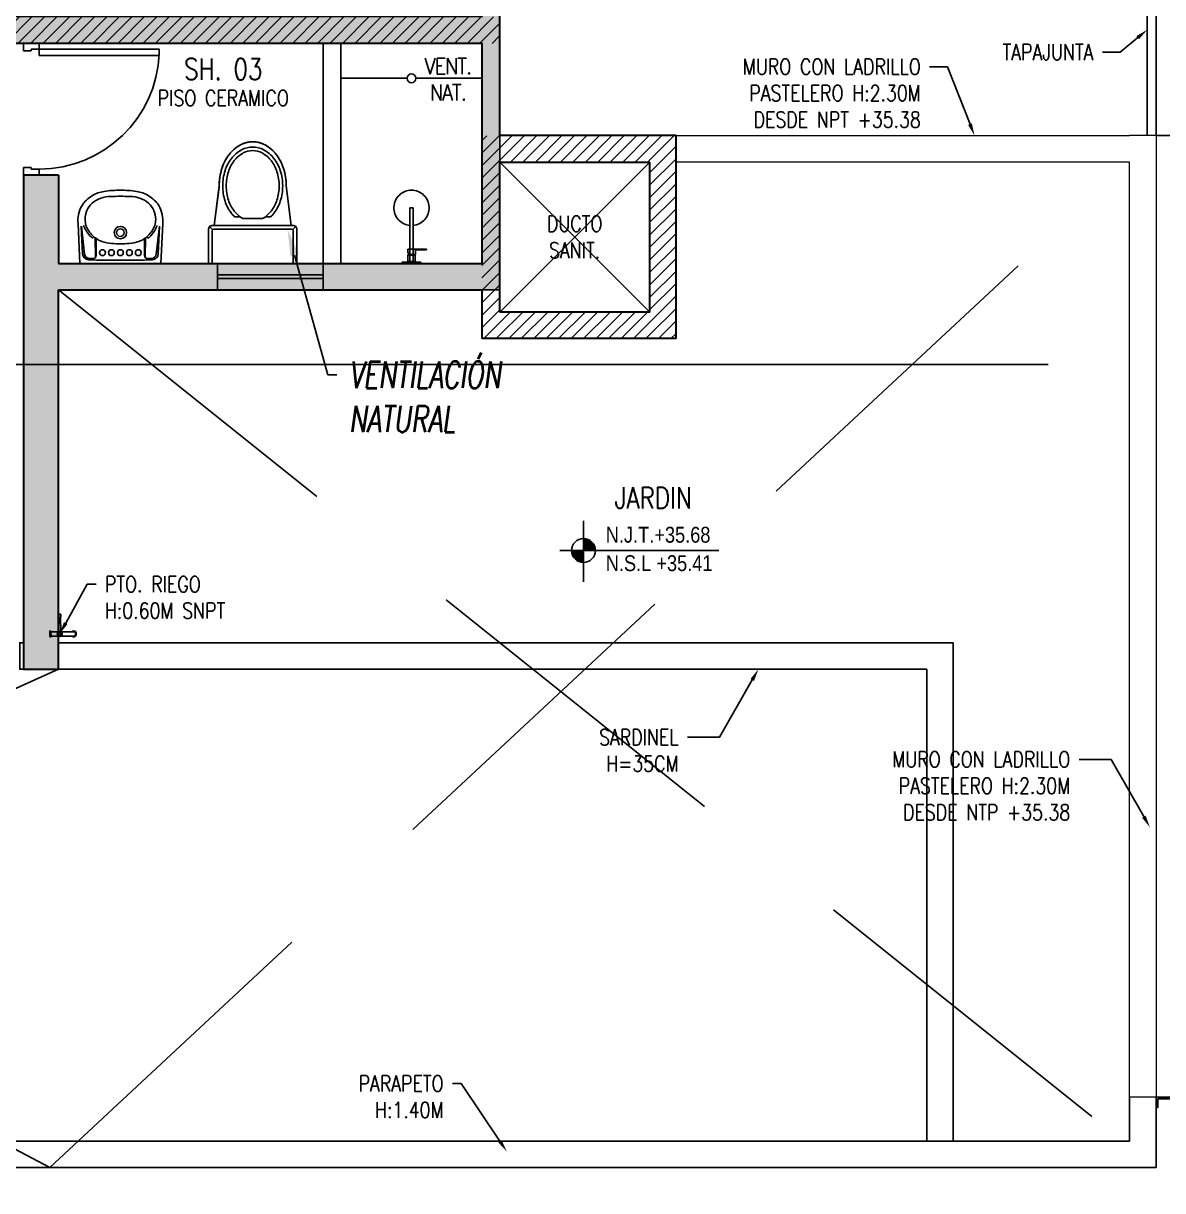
# Model space of a CAD drawing. Header units: millimetres. Extents: x -3 to 53, y -269 to 39.
# Drawn here: x 16.6 to 23.06, y -163.67 to -157.05 of the extents above; entities that cross this region are included whole.
import ezdxf
from ezdxf import colors
from ezdxf.entities.mleader import LeaderData, LeaderLine
from ezdxf.enums import TextEntityAlignment as Align
from ezdxf.math import Vec2, Vec3

# ---------------------------------------------------------------- set-up
doc = ezdxf.new("R2010")
doc.units = ezdxf.units.MM
doc.header["$LTSCALE"] = 15
doc.linetypes.add('CENTER', pattern=[2, 1.25, -0.25, 0.25, -0.25])
doc.linetypes.add('HIDDEN2', pattern=[0.1875, 0.125, -0.0625])
doc.layers.get('0').update_dxf_attribs({"color": 250})
for name, color, linetype in [('A-CORTE', 250, 'CENTER'), ('A-EST HATCH', 250, 'Continuous'), ('A-EST PLACAS', 250, 'Continuous'), ('A-EST VIGAS', 250, 'HIDDEN2'), ('A-LINEAS', 250, 'Continuous'), ('A-MOBILIARIO', 250, 'Continuous'), ('A-MURO BAJO', 251, 'Continuous'), ('A-NIVELES-NPT', 252, 'Continuous'), ('A-PROYECCIONES', 250, 'HIDDEN2'), ('A-SANITARIOS', 250, 'Continuous'), ('A-TEXTO-ACABADO PISO', 250, 'Continuous'), ('A-TEXTO-AMBIENTE', 252, 'Continuous'), ('A-TEXTO-INDICACIONES', 250, 'Continuous'), ('A_30_Sanitarios', 250, 'Continuous'), ('DLP_MOBILIARIO FIJO', 250, 'Continuous'), ('L3 Equipos y Ductos', 160, 'Continuous'), ('L6 Linea fina', 141, 'Continuous'), ('MURO CF 60', 250, 'Continuous')]:
    doc.layers.add(name, color=color, linetype=linetype)
doc.layers.add('A-MUROS', color=252, linetype='Continuous', lineweight=30)
doc.layers.add('DLP_MURO ALTO', color=250, linetype='Continuous', lineweight=20)
doc.styles.add('JNV ING', font='romans.shx', dxfattribs={"width": 0.7, "oblique": 8, "height": 0.15})
doc.styles.add('R80', font='ARIALN.TTF', dxfattribs={"height": 2.03})
doc.styles.add('ROMANS', font='romans.shx', dxfattribs={"width": 0.8})
doc.styles.add('TXT_COTAS', font='romans.shx', dxfattribs={"width": 0.8})
pattern_1 = [(45, (359.999406, -111.216353), (-0.035355339, 0.035355339), [])]

# ---------------------------------------------------------------- blocks, each defined once
blk = doc.blocks.new('TEXTO DUCTOS PT')
at = {"layer": 'A-TEXTO-INDICACIONES', "insert": (18.375, -8.1, 0), "char_height": 0.09, "width": 0.4157, "attachment_point": 5, "style": 'ROMANS'}
blk.add_mtext('\\pxsm1,t16;DUCTO SANIT.', dxfattribs=at)
blk = doc.blocks.new('EST.P11')
at = {"layer": 'A-EST HATCH'}
h = blk.add_hatch(color=256, dxfattribs=at)
h.dxf.hatch_style = 1
h.paths.add_polyline_path([(6.3, 0.65), (4.7, 0.65), (4.7, 0.45), (6.3, 0.45)])
h.paths.add_polyline_path([(6.3, 7.8), (4.7, 7.8), (4.7, 7.6), (6.3, 7.6)])
h.paths.add_polyline_path([(16.8, 4.95), (16.8, 5.45), (19.2, 5.45), (19.2, 4.2), (10.55, 4.2), (10.55, 4.05), (19.2, 4.05), (19.2, 2.8), (16.8, 2.8), (16.8, 3.3), (16.6, 3.3), (16.6, 0.4999), (16.8, 0.4999), (16.8, 2.65), (19.3, 2.65), (19.3, 5.6), (16.8, 5.6), (16.8, 7.75), (16.6, 7.75), (16.6, 4.95)])
h.paths.add_polyline_path([(10.5003, 0.4999), (10.5, 7.75), (10.35, 7.75), (10.35, 5.75), (8.7, 5.75), (8.7, 5.1009), (8.85, 5.1008), (8.8501, 5.6), (10.35, 5.6), (10.35, 2.65), (8.85, 2.65), (8.85, 3.15), (8.7, 3.1491), (8.7, 2.5), (10.35, 2.5), (10.35, 0.4999)])
h.paths.add_polyline_path([(2.95, 1.5), (4.85, 1.5), (4.85, 1.65), (3.1, 1.65), (3.1, 4.05), (10.2999, 4.05), (10.2999, 4.2), (3.1, 4.2), (3.1, 6.6), (4.85, 6.6), (4.85, 6.75), (2.95, 6.75)])
at = {"layer": 'A-EST PLACAS'}
blk.add_lwpolyline([(16.8, 4.95), (16.8, 5.45), (19.2, 5.45), (19.2, 4.2), (10.55, 4.2), (10.55, 4.05), (19.2, 4.05), (19.2, 2.8), (16.8, 2.8), (16.8, 3.3), (16.6, 3.3), (16.6, 0.4999), (16.8, 0.4999), (16.8, 2.65), (19.3, 2.65), (19.3, 5.6), (16.8, 5.6), (16.8, 7.75), (16.6, 7.75), (16.6, 4.95)], close=True, dxfattribs=at)
blk = doc.blocks.new('*U142')
for p, q in [((0.01, 0.705), (0.01, 0.75)), ((0.1, 0.715), (0.1, 0.75)), ((0.055, 0.705), (0.01, 0.705)), ((0.1, 0.715), (0.055, 0.715)), ((0.055, 0.705), (0.055, 0.715)), ((0.055, 0.045), (0.01, 0.045)), ((0.01, 0.045), (0.01, 0)), ((0.055, 0.045), (0.055, 0.035)), ((0.1, 0.035), (0.055, 0.035)), ((0.1, 0.035), (0.1, 0))]:
    blk.add_line(p, q)
blk.add_lwpolyline([(0.78, 0.07), (0.78, 0.035), (0.1, 0.035), (0.1, 0.07)], close=True)
at = {"linetype": 'HIDDEN2'}
blk.add_arc((0.0996, 0.0341), 0.6809, 2.23015, 89.96723, dxfattribs=at)
blk = doc.blocks.new('SIFON JET_PLANTA')
for p, q in [((-0.215, 0.2181, 0), (-0.44, 0.19, 0)), ((-0.215, -0.23, 0), (-0.215, 0.23, 0)), ((-0.2091, 0.2441, 0), (-0.1921, 0.2271, 0)), ((-0.195, 0.25, 0), (0, 0.25, 0)), ((-0.195, -0.22, 0), (-0.195, 0.22, 0)), ((-0.185, 0.23, 0), (0, 0.23, 0)), ((0, 0.25, 0), (0, -0.25, 0)), ((-0.265, 0.0718, 0), (-0.265, 0.1028, 0)), ((-0.255, -0.0562, 0), (-0.255, 0.0562, 0)), ((-0.265, -0.1028, 0), (-0.265, -0.0718, 0)), ((-0.215, -0.2181, 0), (-0.44, -0.19, 0)), ((-0.2091, -0.2441, 0), (-0.1921, -0.2271, 0)), ((0, -0.25, 0), (-0.195, -0.25, 0)), ((0, -0.23, 0), (-0.185, -0.23, 0))]:
    blk.add_line(p, q)
at = {"extrusion": (-2.64698e-23, 6.61744e-24, -1)}
for p, q in [((-0.4322, 0.191, 0), (-0.215, 0.2181, 0)), ((-0.215, 0.2278, 0), (-0.2149, 0.2323, 0)), ((-0.215, 0.2234, 0), (-0.215, 0.2278, 0)), ((-0.215, 0.2181, 0), (-0.215, 0.2234, 0)), ((-0.2149, 0.2323, 0), (-0.2142, 0.2356, 0)), ((-0.2142, 0.2356, 0), (-0.2129, 0.239, 0)), ((-0.2129, 0.239, 0), (-0.211, 0.2419, 0)), ((-0.211, 0.2419, 0), (-0.2091, 0.2441, 0)), ((-0.2091, 0.2441, 0), (-0.2077, 0.2455, 0)), ((-0.2077, 0.2455, 0), (-0.2055, 0.247, 0)), ((-0.2055, 0.247, 0), (-0.2007, 0.2492, 0)), ((-0.2007, 0.2492, 0), (-0.195, 0.25, 0)), ((-0.195, 0.25, 0), (-0.195, 0.25, 0)), ((-0.195, 0.25, 0), (-0.1605, 0.25, 0)), ((-0.1605, 0.25, 0), (-0.0975, 0.25, 0)), ((-0.0975, 0.25, 0), (-0.0323, 0.25, 0)), ((-0.0323, 0.25, 0), (0, 0.25, 0)), ((0, 0.25, 0), (0, -0.25, 0)), ((-0.6206, 0.1314, 0), (-0.6168, 0.1344, 0)), ((-0.6168, 0.1344, 0), (-0.6106, 0.1389, 0)), ((-0.6106, 0.1389, 0), (-0.6061, 0.142, 0)), ((-0.6061, 0.142, 0), (-0.6, 0.1461, 0)), ((-0.6, 0.1461, 0), (-0.5963, 0.1484, 0)), ((-0.5963, 0.1484, 0), (-0.5908, 0.1517, 0)), ((-0.5908, 0.1517, 0), (-0.5862, 0.1543, 0)), ((-0.5862, 0.1543, 0), (-0.5794, 0.158, 0)), ((-0.5794, 0.158, 0), (-0.5693, 0.1629, 0)), ((-0.5693, 0.1629, 0), (-0.5517, 0.1703, 0)), ((-0.5517, 0.1703, 0), (-0.5465, 0.1722, 0)), ((-0.5465, 0.1722, 0), (-0.5385, 0.1749, 0)), ((-0.5385, 0.1749, 0), (-0.5346, 0.176, 0)), ((-0.5346, 0.176, 0), (-0.5265, 0.1784, 0)), ((-0.5265, 0.1784, 0), (-0.5216, 0.1797, 0)), ((-0.5216, 0.1797, 0), (-0.5148, 0.1813, 0)), ((-0.5148, 0.1813, 0), (-0.5079, 0.1829, 0)), ((-0.5079, 0.1829, 0), (-0.5016, 0.1842, 0)), ((-0.5016, 0.1842, 0), (-0.4865, 0.1867, 0)), ((-0.4865, 0.1867, 0), (-0.4763, 0.188, 0)), ((-0.4763, 0.188, 0), (-0.4726, 0.1884, 0)), ((-0.4726, 0.1884, 0), (-0.4636, 0.1892, 0)), ((-0.4636, 0.1892, 0), (-0.4549, 0.1897, 0)), ((-0.4549, 0.1897, 0), (-0.449, 0.1899, 0)), ((-0.449, 0.1899, 0), (-0.44, 0.19, 0)), ((-0.44, 0.19, 0), (-0.4322, 0.191, 0)), ((-0.6745, 0.0655, 0), (-0.6722, 0.0699, 0)), ((-0.6722, 0.0699, 0), (-0.6705, 0.0728, 0)), ((-0.6705, 0.0728, 0), (-0.669, 0.0755, 0)), ((-0.669, 0.0755, 0), (-0.6672, 0.0785, 0)), ((-0.6672, 0.0785, 0), (-0.665, 0.082, 0)), ((-0.665, 0.082, 0), (-0.6634, 0.0845, 0)), ((-0.6634, 0.0845, 0), (-0.6611, 0.088, 0)), ((-0.6611, 0.088, 0), (-0.657, 0.0936, 0)), ((-0.657, 0.0936, 0), (-0.6534, 0.0984, 0)), ((-0.657, 0.0936, 0), (-0.657, 0.0936, 0)), ((-0.6534, 0.0984, 0), (-0.6503, 0.1023, 0)), ((-0.6534, 0.0984, 0), (-0.6534, 0.0984, 0)), ((-0.6503, 0.1023, 0), (-0.6453, 0.108, 0)), ((-0.6453, 0.108, 0), (-0.6386, 0.1152, 0)), ((-0.6386, 0.1152, 0), (-0.6326, 0.121, 0)), ((-0.6326, 0.121, 0), (-0.6299, 0.1235, 0)), ((-0.6299, 0.1235, 0), (-0.6251, 0.1276, 0)), ((-0.6251, 0.1276, 0), (-0.6206, 0.1314, 0)), ((-0.69, 0, 0), (-0.6899, 0.0044, 0)), ((-0.6899, 0.0044, 0), (-0.6897, 0.0096, 0)), ((-0.6897, 0.0096, 0), (-0.6893, 0.014, 0)), ((-0.6893, 0.014, 0), (-0.6887, 0.0194, 0)), ((-0.6887, 0.0194, 0), (-0.6881, 0.0236, 0)), ((-0.6881, 0.0236, 0), (-0.6872, 0.0284, 0)), ((-0.6881, 0.0236, 0), (-0.6881, 0.0236, 0)), ((-0.6872, 0.0284, 0), (-0.6867, 0.031, 0)), ((-0.6867, 0.031, 0), (-0.6855, 0.0361, 0)), ((-0.6855, 0.0361, 0), (-0.6838, 0.0421, 0)), ((-0.6855, 0.0361, 0), (-0.6855, 0.0361, 0)), ((-0.6838, 0.0421, 0), (-0.6819, 0.048, 0)), ((-0.6838, 0.0421, 0), (-0.6838, 0.0421, 0)), ((-0.6819, 0.048, 0), (-0.6804, 0.0521, 0)), ((-0.6804, 0.0521, 0), (-0.6793, 0.0547, 0)), ((-0.6793, 0.0547, 0), (-0.6779, 0.0582, 0)), ((-0.6779, 0.0582, 0), (-0.6745, 0.0655, 0)), ((-0.6745, 0.0655, 0), (-0.6745, 0.0655, 0)), ((-0.6899, -0.0065, 0), (-0.69, 0, 0)), ((-0.6896, -0.0111, 0), (-0.6899, -0.0065, 0)), ((-0.6891, -0.0164, 0), (-0.6896, -0.0111, 0)), ((-0.6881, -0.0232, 0), (-0.6891, -0.0164, 0)), ((-0.6876, -0.0264, 0), (-0.6881, -0.0232, 0)), ((-0.687, -0.0296, 0), (-0.6876, -0.0264, 0)), ((-0.6864, -0.0321, 0), (-0.687, -0.0296, 0)), ((-0.6855, -0.0361, 0), (-0.6864, -0.0321, 0)), ((-0.6838, -0.0419, 0), (-0.6855, -0.0361, 0)), ((-0.6827, -0.0457, 0), (-0.6838, -0.0419, 0)), ((-0.6814, -0.0492, 0), (-0.6827, -0.0457, 0)), ((-0.6803, -0.0522, 0), (-0.6814, -0.0492, 0)), ((-0.6792, -0.0551, 0), (-0.6803, -0.0522, 0)), ((-0.6779, -0.0581, 0), (-0.6792, -0.0551, 0)), ((-0.677, -0.0602, 0), (-0.6779, -0.0581, 0)), ((-0.6751, -0.0642, 0), (-0.677, -0.0602, 0)), ((-0.6722, -0.0699, 0), (-0.6751, -0.0642, 0)), ((-0.6706, -0.0727, 0), (-0.6722, -0.0699, 0)), ((-0.6679, -0.0774, 0), (-0.6706, -0.0727, 0)), ((-0.6646, -0.0826, 0), (-0.6679, -0.0774, 0)), ((-0.6623, -0.0862, 0), (-0.6646, -0.0826, 0)), ((-0.6599, -0.0897, 0), (-0.6623, -0.0862, 0)), ((-0.6554, -0.0958, 0), (-0.6599, -0.0897, 0)), ((-0.6494, -0.1032, 0), (-0.6554, -0.0958, 0)), ((-0.6458, -0.1074, 0), (-0.6494, -0.1032, 0)), ((-0.64, -0.1137, 0), (-0.6458, -0.1074, 0)), ((-0.6379, -0.1158, 0), (-0.64, -0.1137, 0)), ((-0.6347, -0.119, 0), (-0.6379, -0.1158, 0)), ((-0.6335, -0.1201, 0), (-0.6347, -0.119, 0)), ((-0.6347, -0.119, 0), (-0.6347, -0.119, 0)), ((-0.6318, -0.1217, 0), (-0.6335, -0.1201, 0)), ((-0.6305, -0.123, 0), (-0.6318, -0.1217, 0)), ((-0.6318, -0.1217, 0), (-0.6318, -0.1217, 0)), ((-0.6288, -0.1244, 0), (-0.6305, -0.123, 0)), ((-0.6276, -0.1255, 0), (-0.6288, -0.1244, 0)), ((-0.6262, -0.1268, 0), (-0.6276, -0.1255, 0)), ((-0.6245, -0.1281, 0), (-0.6262, -0.1268, 0)), ((-0.6235, -0.1291, 0), (-0.6245, -0.1281, 0)), ((-0.6245, -0.1281, 0), (-0.6245, -0.1281, 0)), ((-0.6223, -0.13, 0), (-0.6235, -0.1291, 0)), ((-0.6215, -0.1307, 0), (-0.6223, -0.13, 0)), ((-0.6204, -0.1315, 0), (-0.6215, -0.1307, 0)), ((-0.6193, -0.1324, 0), (-0.6204, -0.1315, 0)), ((-0.6179, -0.1335, 0), (-0.6193, -0.1324, 0)), ((-0.6168, -0.1344, 0), (-0.6179, -0.1335, 0)), ((-0.6153, -0.1355, 0), (-0.6168, -0.1344, 0)), ((-0.6142, -0.1363, 0), (-0.6153, -0.1355, 0)), ((-0.612, -0.1379, 0), (-0.6142, -0.1363, 0)), ((-0.6086, -0.1403, 0), (-0.612, -0.1379, 0)), ((-0.607, -0.1415, 0), (-0.6086, -0.1403, 0)), ((-0.6058, -0.1422, 0), (-0.607, -0.1415, 0)), ((-0.6039, -0.1435, 0), (-0.6058, -0.1422, 0)), ((-0.602, -0.1448, 0), (-0.6039, -0.1435, 0)), ((-0.6004, -0.1458, 0), (-0.602, -0.1448, 0)), ((-0.5987, -0.1469, 0), (-0.6004, -0.1458, 0)), ((-0.5964, -0.1483, 0), (-0.5987, -0.1469, 0)), ((-0.595, -0.1492, 0), (-0.5964, -0.1483, 0)), ((-0.5936, -0.15, 0), (-0.595, -0.1492, 0)), ((-0.5918, -0.1511, 0), (-0.5936, -0.15, 0)), ((-0.5896, -0.1524, 0), (-0.5918, -0.1511, 0)), ((-0.5871, -0.1538, 0), (-0.5896, -0.1524, 0)), ((-0.5833, -0.1559, 0), (-0.5871, -0.1538, 0)), ((-0.5781, -0.1587, 0), (-0.5833, -0.1559, 0)), ((-0.5759, -0.1598, 0), (-0.5781, -0.1587, 0)), ((-0.5738, -0.1608, 0), (-0.5759, -0.1598, 0)), ((-0.5702, -0.1625, 0), (-0.5738, -0.1608, 0)), ((-0.5675, -0.1637, 0), (-0.5702, -0.1625, 0)), ((-0.5659, -0.1645, 0), (-0.5675, -0.1637, 0)), ((-0.5644, -0.1652, 0), (-0.5659, -0.1645, 0)), ((-0.5614, -0.1664, 0), (-0.5644, -0.1652, 0)), ((-0.5598, -0.1671, 0), (-0.5614, -0.1664, 0)), ((-0.5568, -0.1683, 0), (-0.5598, -0.1671, 0)), ((-0.5543, -0.1693, 0), (-0.5568, -0.1683, 0)), ((-0.551, -0.1706, 0), (-0.5543, -0.1693, 0)), ((-0.5491, -0.1713, 0), (-0.551, -0.1706, 0)), ((-0.5465, -0.1722, 0), (-0.5491, -0.1713, 0)), ((-0.5449, -0.1728, 0), (-0.5465, -0.1722, 0)), ((-0.5428, -0.1735, 0), (-0.5449, -0.1728, 0)), ((-0.5412, -0.174, 0), (-0.5428, -0.1735, 0)), ((-0.5385, -0.1749, 0), (-0.5412, -0.174, 0)), ((-0.5352, -0.1759, 0), (-0.5385, -0.1749, 0)), ((-0.5385, -0.1749, 0), (-0.5385, -0.1749, 0)), ((-0.5321, -0.1768, 0), (-0.5352, -0.1759, 0)), ((-0.5296, -0.1775, 0), (-0.5321, -0.1768, 0)), ((-0.5267, -0.1783, 0), (-0.5296, -0.1775, 0)), ((-0.5238, -0.1791, 0), (-0.5267, -0.1783, 0)), ((-0.5267, -0.1783, 0), (-0.5267, -0.1783, 0)), ((-0.5217, -0.1796, 0), (-0.5238, -0.1791, 0)), ((-0.5177, -0.1807, 0), (-0.5217, -0.1796, 0)), ((-0.5151, -0.1813, 0), (-0.5177, -0.1807, 0)), ((-0.5118, -0.1821, 0), (-0.5151, -0.1813, 0)), ((-0.5094, -0.1826, 0), (-0.5118, -0.1821, 0)), ((-0.5066, -0.1832, 0), (-0.5094, -0.1826, 0)), ((-0.5022, -0.184, 0), (-0.5066, -0.1832, 0)), ((-0.4974, -0.1849, 0), (-0.5022, -0.184, 0)), ((-0.495, -0.1854, 0), (-0.4974, -0.1849, 0)), ((-0.4974, -0.1849, 0), (-0.4974, -0.1849, 0)), ((-0.4936, -0.1856, 0), (-0.495, -0.1854, 0)), ((-0.4916, -0.1859, 0), (-0.4936, -0.1856, 0)), ((-0.4884, -0.1864, 0), (-0.4916, -0.1859, 0)), ((-0.4862, -0.1867, 0), (-0.4884, -0.1864, 0)), ((-0.4824, -0.1872, 0), (-0.4862, -0.1867, 0)), ((-0.4812, -0.1874, 0), (-0.4824, -0.1872, 0)), ((-0.4785, -0.1877, 0), (-0.4812, -0.1874, 0)), ((-0.4761, -0.188, 0), (-0.4785, -0.1877, 0)), ((-0.4735, -0.1883, 0), (-0.4761, -0.188, 0)), ((-0.4695, -0.1887, 0), (-0.4735, -0.1883, 0)), ((-0.4651, -0.189, 0), (-0.4695, -0.1887, 0)), ((-0.4639, -0.1891, 0), (-0.4651, -0.189, 0)), ((-0.4651, -0.189, 0), (-0.4651, -0.189, 0)), ((-0.4619, -0.1893, 0), (-0.4639, -0.1891, 0)), ((-0.4592, -0.1894, 0), (-0.4619, -0.1893, 0)), ((-0.4568, -0.1896, 0), (-0.4592, -0.1894, 0)), ((-0.455, -0.1897, 0), (-0.4568, -0.1896, 0)), ((-0.4518, -0.1898, 0), (-0.455, -0.1897, 0)), ((-0.449, -0.1899, 0), (-0.4518, -0.1898, 0)), ((-0.4467, -0.1899, 0), (-0.449, -0.1899, 0)), ((-0.4428, -0.19, 0), (-0.4467, -0.1899, 0)), ((-0.44, -0.19, 0), (-0.4428, -0.19, 0)), ((-0.215, -0.2181, 0), (-0.44, -0.19, 0)), ((-0.215, -0.227, 0), (-0.215, -0.2181, 0)), ((-0.215, -0.23, 0), (-0.215, -0.227, 0)), ((-0.2147, -0.2335, 0), (-0.215, -0.23, 0)), ((-0.2138, -0.2369, 0), (-0.2147, -0.2335, 0)), ((-0.2126, -0.2395, 0), (-0.2138, -0.2369, 0)), ((-0.2138, -0.2369, 0), (-0.2138, -0.2369, 0)), ((-0.2108, -0.2423, 0), (-0.2126, -0.2395, 0)), ((-0.2126, -0.2395, 0), (-0.2126, -0.2395, 0)), ((-0.2091, -0.2441, 0), (-0.2108, -0.2423, 0)), ((-0.2108, -0.2423, 0), (-0.2108, -0.2423, 0)), ((-0.2108, -0.2423, 0), (-0.2108, -0.2423, 0)), ((-0.209, -0.244, 0), (-0.2091, -0.2441, 0)), ((-0.2067, -0.2462, 0), (-0.209, -0.244, 0)), ((-0.209, -0.244, 0), (-0.209, -0.244, 0)), ((-0.2029, -0.2484, 0), (-0.2067, -0.2462, 0)), ((-0.2067, -0.2462, 0), (-0.2067, -0.2462, 0)), ((-0.1995, -0.2495, 0), (-0.2029, -0.2484, 0)), ((-0.2029, -0.2484, 0), (-0.2029, -0.2484, 0)), ((-0.195, -0.25, 0), (-0.1995, -0.2495, 0)), ((0, -0.25, 0), (-0.195, -0.25, 0))]:
    blk.add_line(p, q, dxfattribs=at)
at = {"elevation": 0}
for points in [[(-0.265, 0.1028, 0.0362), (-0.2844, 0.1202, 0.08725), (-0.3535, 0.1565, 0.077598), (-0.44, 0.17, 0.077598), (-0.5265, 0.1565, 0.08725), (-0.5956, 0.1202, 0.105601), (-0.6443, 0.0627, 0.12364), (-0.66, 0, 0.12364), (-0.6443, -0.0627, 0.105601), (-0.5956, -0.1202, 0.08725), (-0.5265, -0.1565, 0.077598), (-0.44, -0.17, 0.077598)], [(-0.255, 0.0562, 0.100268), (-0.2967, 0.1044, 0.08725), (-0.3596, 0.1374, 0.077598), (-0.44, 0.15, 0.077598), (-0.5204, 0.1374, 0.08725), (-0.5833, 0.1044, 0.105601), (-0.6266, 0.0532, 0.12364), (-0.64, 0, 0.12364), (-0.6266, -0.0532, 0.105601), (-0.5833, -0.1044, 0.08725), (-0.5204, -0.1374, 0.077598), (-0.44, -0.15, 0.077598)], [(-0.44, -0.15, 0.077598), (-0.3596, -0.1374, 0.08725), (-0.2967, -0.1044, 0.100268), (-0.255, -0.0562, 0.12364)], [(-0.44, -0.17, 0.077598), (-0.3535, -0.1565, 0.08725), (-0.2844, -0.1202, 0.0362), (-0.265, -0.1028, 0.12364)]]:
    blk.add_lwpolyline(points, format="xyb", dxfattribs=at)
for centre, radius, start, end in [((-0.195, 0.23, 0), 0.02, 90, 180), ((-0.185, 0.22, 0), 0.01, 90, 180), ((-0.4939, -0.0273, 0), 0.203, 127.23483, 151.40883), ((-0.4613, -0.0702, 0), 0.257, 107.47412, 127.23483), ((-0.44, -0.1379, 0), 0.3279, 90, 107.47412), ((-0.544, 0, 0), 0.146, 151.40883, 180), ((-0.544, 0, 0), 0.146, 180, 208.59117), ((-0.4939, 0.0273, 0), 0.203, 208.59117, 232.76517), ((-0.4613, 0.0702, 0), 0.257, 232.76517, 252.52588), ((-0.44, 0.1379, 0), 0.3279, 252.52588, 270), ((-0.195, -0.23, 0), 0.02, 180, 270), ((-0.185, -0.22, 0), 0.01, 180, 270)]:
    blk.add_arc(centre, radius, start, end)
blk = doc.blocks.new('BOWL-ITALGRIF_VARADERO_01')
for p, q in [((-0.2032, -0.1971), (-0.2208, -0.038)), ((0.2032, -0.1971), (0.2208, -0.038)), ((-0.1404, -0.2077), (-0.1424, -0.1083)), ((-0.1375, -0.205), (-0.1375, -0.1117)), ((0.1375, -0.205), (0.1375, -0.1117)), ((0.1404, -0.2077), (0.1424, -0.1083)), ((-0.1753, -0.222), (-0.1544, -0.222)), ((0.1753, -0.222), (0.1544, -0.222))]:
    blk.add_line(p, q)
for points in [[(-0.0917, 0.1589, -0.02989), (-0.0456, 0.1646, -0.007822), (0.0456, 0.1646, -0.02989), (0.0918, 0.1589, -0.091737), (0.1601, 0.1343, -0.112496), (0.2175, 0.0792, -0.147885), (0.2402, -0.0257), (0.23, -0.25), (-0.23, -0.25), (-0.2402, -0.0257, -0.147885), (-0.2175, 0.0792, -0.112496), (-0.1601, 0.1343, -0.091737)], [(-0.0496, -0.1363, -0.062677), (-0.1048, -0.1249, -0.110639), (-0.1576, -0.091, -0.120976), (-0.195, -0.0344, -0.061198), (-0.2, 0, -0.21707), (-0.1593, 0.092, -0.174983), (-0.0545, 0.1298, -0.010618), (0, 0.131, -0.010618), (0.0545, 0.1298, -0.174983), (0.1593, 0.092, -0.21707), (0.2, 0, -0.061198), (0.195, -0.0344, -0.120976), (0.1576, -0.091, -0.110639), (0.1048, -0.1249, -0.062677), (0.0496, -0.1363, -0.017583), (0, -0.138, -0.017583)]]:
    blk.add_lwpolyline(points, format="xyb", close=True)
for points in [[(-0.2216, -0.0381), (-0.2145, -0.1954, 0.390823), (-0.1807, -0.2288, 0.017524), (0.1807, -0.2288, 0.390823), (0.2145, -0.1954), (0.2216, -0.0381)], [(-0.2072, -0.035, 0.005), (-0.2064, -0.038, 0.121292), (-0.166, -0.0996, 0.007977), (-0.1624, -0.1031)], [(0.2072, -0.035, -0.005), (0.2064, -0.038, -0.121292), (0.166, -0.0996, -0.007977), (0.1624, -0.1031)]]:
    blk.add_lwpolyline(points, format="xyb")
for centre, radius in [((0, -0.075), 0.035), ((0, -0.075), 0.0215), ((-0.1015, -0.1885), 0.0165), ((-0.051, -0.1885), 0.0165), ((0, -0.1885), 0.0165), ((0.051, -0.1885), 0.0165), ((0.1015, -0.1885), 0.0165)]:
    blk.add_circle(centre, radius)
for centre, radius, start, end in [((-0.1583, -0.0987), 0.006, 226.64309, 46.64309), ((-0.1404, -0.1083), 0.002, 54.36186, 181.13739), ((-0.1355, -0.1117), 0.002, 56.71088, 180), ((0.1048, -0.1249), 9.094947017729287e-16, 0, 217.6714), ((0.1355, -0.1117), 0.002, 0, 123.28912), ((0.1404, -0.1083), 0.002, 358.86261, 125.63814), ((0.1583, -0.0987), 0.006, 133.35691, 313.35691), ((-0.1753, -0.194), 0.028, 186.31112, 270), ((0.1753, -0.194), 0.028, 270, 353.68888), ((-0.1545, -0.205), 0.017, 270, 0), ((-0.1544, -0.208), 0.014, 270, 1.13739), ((0.1545, -0.205), 0.017, 180, 270), ((0.1544, -0.208), 0.014, 178.86261, 270)]:
    blk.add_arc(centre, radius, start, end)
blk = doc.blocks.new('ducha marsano')
at = {"linetype": 'HIDDEN2', "ltscale": 0.5, "extrusion": (-4.9425e-10, -7.91123e-10, -1)}
for p, q in [((-0.01, 0), (0.01, 0)), ((0.01, 0), (0.01, -0.3155)), ((-0.0205, -0.08), (-0.0205, -0.0601)), ((-0.0155, -0.058), (-0.0157, -0.058)), ((-0.01, -0.3155), (-0.01, 0)), ((0.0225, -0.0515), (-0.0001, -0.0515)), ((0.0225, -0.0515), (0.0225, -0.0627)), ((0.021, -0.0815), (-0.019, -0.0815)), ((0.025, -0.0815), (0.021, -0.0815)), ((0.0225, -0.0682), (0.0225, -0.077)), ((0.0225, -0.077), (0.025, -0.077)), ((0.025, -0.077), (0.0771, -0.077)), ((0.0771, -0.0815), (0.025, -0.0815)), ((0.0771, -0.077), (0.0816, -0.077)), ((0.0816, -0.0815), (0.0771, -0.0815)), ((0.0816, -0.077), (0.082, -0.077)), ((0.082, -0.0815), (0.0816, -0.0815)), ((0.082, -0.077), (0.084, -0.077)), ((0.084, -0.0815), (0.082, -0.0815)), ((0.0855, -0.0785), (0.0855, -0.08)), ((0.01, -0.3155), (-0.01, -0.3155))]:
    blk.add_line(p, q, dxfattribs=at)
for centre, radius, start, end in [((-0.0004, -0.0462), 0.02, 323.95812, 354.92979), ((0.0004, -0.0462), 0.02, 185.07021, 195.2705), ((0.019, -0.08), 0.0015, 270, 360), ((-0.084, -0.0785), 0.0015, 90, 180), ((-0.084, -0.08), 0.0015, 180, 270), ((0, -0.3155), 0.1, 95.73917, 84.26083)]:
    blk.add_arc(centre, radius, start, end, dxfattribs=at)
at = {"linetype": 'HIDDEN2', "ltscale": 0.5, "extrusion": (-4.94252e-10, -7.91124e-10, -1)}
blk.add_ellipse((0, -0.0515), major_axis=(-0.0225, -0.0095), ratio=0.001448, start_param=0.425436, end_param=1.567366, dxfattribs=at)
at = {"linetype": 'HIDDEN2', "ltscale": 0.5}
for points, degree in [([(-0.0305, 0), (0, 0), (0.0305, 0)], 2), ([(0.0305, 0), (0.0415, 0), (0.0525, 0)], 2), ([(0.0525, 0), (0.0525, -0.0038), (0.0525, -0.0075)], 2), ([(-0.0525, 0), (-0.0525, -0.0038), (-0.0525, -0.0075)], 2), ([(-0.0525, 0), (-0.0415, 0), (-0.0305, 0)], 2), ([(-0.0525, -0.0075), (-0.0525, -0.0075), (-0.0525, -0.0075)], 2), ([(0.0305, -0.008), (0, -0.008), (-0.0305, -0.008)], 2), ([(-0.0215, -0.008), (-0.0215, -0.0093), (-0.0215, -0.0105)], 2), ([(-0.021, -0.011), (-0.007, -0.011), (0.007, -0.011), (0.021, -0.011)], 3), ([(-0.02, -0.011), (-0.02, -0.0294), (-0.02, -0.0477)], 2), ([(-0.0197, -0.048), (0, -0.048), (0.0197, -0.048)], 2), ([(0.02, -0.011), (0.02, -0.0294), (0.02, -0.0477)], 2), ([(0.0215, -0.008), (0.0215, -0.0093), (0.0215, -0.0105)], 2)]:
    blk.add_open_spline(points, degree=degree, dxfattribs=at)
for points, weights in [([(-0.0525, -0.0075), (-0.0525, -0.0075), (-0.0525, -0.0075)], [1, 0.990847086912, 0.982266230892]), ([(-0.052, -0.008), (-0.0525, -0.008), (-0.0525, -0.0075)], [1, 0.707106781193, 1]), ([(-0.0215, -0.0105), (-0.0215, -0.011), (-0.021, -0.011)], [1, 0.70710678154, 1]), ([(-0.02, -0.0477), (-0.02, -0.048), (-0.0197, -0.048)], [1, 0.707106780138, 1]), ([(0.02, -0.0477), (0.02, -0.048), (0.0197, -0.048)], [1, 0.707106779703, 1]), ([(0.0211, -0.011), (0.0211, -0.011), (0.021, -0.011)], [1, 0.992411795776, 1]), ([(0.052, -0.008), (0.0521, -0.008), (0.0521, -0.008)], [1, 0.992411795771, 1])]:
    blk.add_rational_spline(points, weights, degree=2, dxfattribs=at)
for points, knots in [([(-0.0305, -0.008), (-0.0332, -0.008), (-0.0374, -0.008), (-0.0424, -0.008), (-0.0458, -0.008), (-0.0486, -0.008), (-0.0512, -0.008), (-0.052, -0.008), (-0.052, -0.008)], [0, 0, 0, 0, 8.104572, 12.495263, 16.885954, 21.276645, 25.667336, 33.771908, 33.771908, 33.771908, 33.771908]), ([(0.0225, -0.0682), (0.0225, -0.0682), (0.0225, -0.0682), (0.0225, -0.0679), (0.0224, -0.0677), (0.0224, -0.0672), (0.0224, -0.0669), (0.0223, -0.0662), (0.0223, -0.0658), (0.0223, -0.0652), (0.0223, -0.0648), (0.0224, -0.0641), (0.0224, -0.0638), (0.0224, -0.0633), (0.0225, -0.0631), (0.0225, -0.0628), (0.0225, -0.0627), (0.0225, -0.0627)], [0.4148436, 0.4148436, 0.4148436, 0.4148436, 0.5185541, 0.5185541, 0.6222645, 0.6222645, 0.7259759, 0.7259759, 0.8296873, 0.8296873, 0.9333987, 0.9333987, 1.03711, 1.03711, 1.1408205, 1.1408205, 1.2445309, 1.2445309, 1.2445309, 1.2445309]), ([(0.052, -0.008), (0.052, -0.008), (0.0512, -0.008), (0.0486, -0.008), (0.0458, -0.008), (0.0424, -0.008), (0.0374, -0.008), (0.0332, -0.008), (0.0305, -0.008)], [0, 0, 0, 0, 8.104572, 12.495263, 16.885954, 21.276645, 25.667336, 33.771908, 33.771908, 33.771908, 33.771908])]:
    blk.add_open_spline(points, degree=3, knots=knots, dxfattribs=at)
for points, weights, degree, knots in [([(0.0211, -0.011), (0.0211, -0.011), (0.0211, -0.011), (0.0211, -0.011), (0.0214, -0.0109), (0.0215, -0.0107), (0.0215, -0.0105)], [0.918641037743, 0.918640949346, 0.918640860949, 0.918640772552, 0.789223156395, 0.789223156395, 0.918640772552], 3, [0.1238988, 0.1238988, 0.1238988, 0.1238988, 0.1238993, 0.1238993, 0.1238993, 0.78603, 0.78603, 0.78603, 0.78603]), ([(0.0521, -0.008), (0.0521, -0.008), (0.0521, -0.008), (0.0525, -0.0079), (0.0525, -0.0075)], [0.918641037749, 0.918640905153, 0.918640772558, 0.724517853988, 0.918640772558], 2, [0.1238988, 0.1238988, 0.1238988, 0.1238993, 0.1238993, 0.7860311, 0.7860311, 0.7860311])]:
    blk.add_rational_spline(points, weights, degree=degree, knots=knots, dxfattribs=at)
blk = doc.blocks.new('CIRC-superior')
for p, q in [((4.18, -5.2), (4.18, -4)), ((3.95, -5.2, 0), (4.13, -5.2))]:
    blk.add_line(p, q)
blk.add_lwpolyline([(4.12, -10.66), (4.12, -10.71), (4.13, -10.71), (4.13, -10.65), (3.9, -10.65), (3.9, -10.66)], close=True)
at = {"layer": 'A-PROYECCIONES'}
blk.add_line((4.13, -5.2), (4.13, -4), dxfattribs=at)
at = {"layer": 'DLP_MURO ALTO'}
blk.add_line((4.13, -5.2), (4.28, -5.2), dxfattribs=at)
blk.add_lwpolyline([(4.13, -5.2), (4.13, -10.65), (4.28, -10.65), (4.28, -5.35)], dxfattribs=at)
blk.add_lwpolyline([(4.28, -5.2), (4.28, -5.2)], close=True, dxfattribs=at)
blk = doc.blocks.new('SIM NIVEL PLANTA')
at = {"linetype": 'Continuous'}
h = blk.add_hatch(dxfattribs=at)
h.set_pattern_fill('_USER', color=256, scale=0.089997, angle=45, style=0, pattern_type=0)
h.set_pattern_definition([(45, (31854.49523, 23864.84028), (-0.06363728001, 0.06363728001), [])])
h.paths.add_polyline_path([(-17.33, 0), (-15.98, 0, 0.409209), (-17.33, 1.33)])
h.paths.add_polyline_path([(-18.68, 0, 0.004279), (-18.68, -0.02, 0.414214), (-17.33, -1.37), (-17.33, 0)])
for p, q in [((-17.33, -3.58), (-17.33, 3.34)), ((-2, 0), (-20, 0))]:
    blk.add_line(p, q)
blk.add_circle((-17.33, -0.02), 1.35, dxfattribs=at)
at = {"style": 'R80'}
blk.add_attdef('N.P.T.+0.00', text='', height=1.8, dxfattribs=at).set_placement((-8.87, 1.77), align=Align.MIDDLE_CENTER)
blk = doc.blocks.new('Cortes-Elev.')
at = {"layer": 'A-CORTE', "linetype": 'CENTER', "ltscale": 0.5}
blk.add_lwpolyline([(-1.966, 27.2284), (51.8601, 27.2284)], dxfattribs=at)
blk = doc.blocks.new('Grifo_Jardin_Planta')
for points in [[(-0.016, 0.1319), (-0.016, 0.1386, -0.414214), (-0.006, 0.1486), (0.006, 0.1486, -0.414214), (0.016, 0.1386), (0.016, 0.1352)], [(-0.016, 0.1352), (-0.016, 0.1319, 0.221072), (-0.0125, 0.1242, 0.221072)], [(-0.0125, 0.1242), (-0.0125, 0.1386, -0.414214), (-0.006, 0.145), (0.006, 0.145, -0.414214), (0.0125, 0.1386), (0.0125, 0.1242)], [(0.0125, 0.1239, 0.197148), (0.016, 0.1319), (0.016, 0.1352)], [(0.013, 0.0504), (0.0144, 0.0504, -0.041781), (0.0146, 0.0504), (0.0237, 0.0504), (0.0837, 0.0528), (0.1102, 0.0504, 0.414214), (0.1121, 0.0524), (0.1121, 0.0602, 0.414214), (0.1102, 0.0621), (0.0837, 0.0598), (0.0237, 0.0621), (0.0146, 0.0621, -0.056016), (0.0143, 0.0622), (0.0129, 0.0622)]]:
    blk.add_lwpolyline(points, format="xyb")
for points in [[(-0.0125, 0.1242), (-0.0125, 0.063)], [(0.0125, 0.063), (0.0125, 0.1239)], [(-0.0125, 0.0493), (-0.0125, 0.0067)], [(0.0125, 0.0067), (0.0125, 0.0493)]]:
    blk.add_lwpolyline(points)
blk.add_lwpolyline([(-0.016, 0.0067), (0.016, 0.0067), (0.016, 0), (-0.016, 0)], close=True)
for radius in [0.0143, 0.00672, 0.00563]:
    blk.add_circle((0, 0.0562), radius)
blk = doc.blocks.new('A$Cf63d7a2a')
at = {"layer": 'L6 Linea fina'}
ml = blk.add_multileader_mtext('Standard', dxfattribs=at)
ml.set_content('VENTILACIÓN\\PNATURAL', color=12, style='JNV ING')
ml.set_leader_properties(color=256, linetype='ByLayer', lineweight=-1)
ml.build(insert=Vec2(0, 0))
ml.multileader.update_dxf_attribs({"dogleg_length": 0.05, "arrow_head_size": 0.15})
ctx = ml.context
ctx.base_point, ctx.char_height, ctx.arrow_head_size, ctx.landing_gap_size, ctx.plane_origin = Vec3(18.0956, -5.9693), 0.15, 0.15, 0.07, Vec3(19.8355, -6.3798)
notes = []
notes.append((ctx, [(1, (1, 1, 0), (18.0456, -5.9693), (1, 0), 0.05, [(0, [(17.8174, -5.1469)], 0, [])])]))
ctx.mtext.insert, ctx.mtext.flow_direction = Vec3(18.1656, -5.8943), 5
for ctx, leaders in notes:
    for number, flags, end, landing, length, lines in leaders:
        leader = LeaderData()
        leader.index, (leader.has_last_leader_line, leader.has_dogleg_vector, leader.attachment_direction) = number, flags
        leader.last_leader_point, leader.dogleg_vector, leader.dogleg_length = Vec3(end), Vec3(landing), length
        for number, points, colour, breaks in lines:
            line = LeaderLine()
            line.index, line.vertices, line.color, line.breaks = number, Vec3.list(points), colors.encode_raw_color(colour), breaks
            leader.lines.append(line)
        ctx.leaders.append(leader)

msp = doc.modelspace()

# ---------------------------------------------------------------- hatches: boundary and pattern name
at = {"layer": 'MURO CF 60'}
h = msp.add_hatch(dxfattribs=at)
h.set_pattern_fill('_USER', color=256, scale=0.05, angle=45, pattern_type=0)
h.set_pattern_definition(pattern_1)
h.paths.add_polyline_path([(19.2994, -157.0164), (2.9494, -157.0164), (2.9494, -157.1663), (19.2994, -157.1663)])
h = msp.add_hatch(dxfattribs=at)
h.set_pattern_fill('_USER', color=256, scale=0.05, angle=45, pattern_type=0)
h.set_pattern_definition(pattern_1)
h.paths.add_polyline_path([(19.3034, -158.8414), (19.1994, -158.8414), (19.1994, -157.6914), (19.3034, -157.6914)])
h = msp.add_hatch(dxfattribs=at)
h.set_pattern_fill('_USER', color=256, scale=0.05, angle=45, pattern_type=0)
h.set_pattern_definition(pattern_1)
h.paths.add_polyline_path([(20.1534, -157.8414), (19.3034, -157.8414), (19.3034, -157.6914), (20.1534, -157.6914)])
h = msp.add_hatch(dxfattribs=at)
h.set_pattern_fill('_USER', color=256, scale=0.05, angle=45, pattern_type=0)
h.set_pattern_definition(pattern_1)
h.paths.add_polyline_path([(20.1494, -158.8414), (20.2994, -158.8414), (20.2994, -157.6913), (20.1494, -157.6913)])
h = msp.add_hatch(dxfattribs=at)
h.set_pattern_fill('_USER', color=256, scale=0.05, angle=45, pattern_type=0)
h.set_pattern_definition(pattern_1)
h.paths.add_polyline_path([(20.1494, -158.8414), (19.2994, -158.8414), (19.2994, -158.6914), (20.1494, -158.6914)])

# ---------------------------------------------------------------- linework, layer by layer
at = {"layer": 'A-EST VIGAS', "color": 253}
for p, q in [((17.7, -158.5643), (17.7, -158.4143)), ((18.3, -158.5643), (18.3, -158.4143)), ((18.3, -158.4793), (17.7, -158.4793, 0)), ((18.3, -158.4993), (17.7, -158.4993, 0))]:
    msp.add_line(p, q, dxfattribs=at)
at = {"layer": 'A-LINEAS'}
for p, q in [((18.775, -157.3643), (18.4, -157.3643)), ((19.2, -157.3643), (18.825, -157.3643)), ((19.3, -157.8393, 0), (20.15, -158.6893)), ((19.3, -158.6893, 0), (20.15, -157.8393, 0))]:
    msp.add_line(p, q, dxfattribs=at)
msp.add_circle((18.8, -157.3643), 0.025, dxfattribs=at)
at = {"layer": 'A-MURO BAJO'}
for p, q in [((18.3, -157.1643), (18.3, -158.4143)), ((18.4, -157.1643), (18.4, -158.4143)), ((22.87, -163.1393), (22.87, -163.3894)), ((23.02, -163.1393), (23.02, -163.5393)), ((10.35, -163.3894), (22.87, -163.3894)), ((10.35, -163.5393), (23.02, -163.5393))]:
    msp.add_line(p, q, dxfattribs=at)
for points in [[(16.8, -160.5644), (21.87, -160.5644), (21.87, -163.3894)], [(16.8, -160.7144), (21.72, -160.7144), (21.72, -163.3894)]]:
    msp.add_lwpolyline(points, dxfattribs=at)
at = {"layer": 'A-MUROS'}
for p, q in [((19.3, -157.6893), (19.3, -156.4893)), ((10.5, -157.1643), (19.2, -157.1643)), ((19.2, -158.4143), (19.2, -157.1643)), ((20.3, -157.6893), (19.3, -157.6893)), ((20.3, -158.8393, 0), (20.3, -157.6893)), ((19.3, -158.6893, 0), (19.3, -157.8393)), ((19.3, -157.8393), (20.15, -157.8393)), ((20.15, -158.6893, 0), (20.15, -157.8393)), ((16.8, -157.9143), (16.6, -157.9143)), ((16.6, -157.9143), (16.6, -158.4143)), ((16.8, -157.9143), (16.8, -158.4143)), ((16.6, -158.4143), (16.6, -160.7144)), ((16.8, -158.4143), (19.2, -158.4143)), ((16.8, -158.5643), (19.2, -158.5643)), ((16.8, -160.7144), (16.8, -158.5643)), ((19.2, -158.8393, 0), (19.2, -158.5643)), ((20.15, -158.6893, 0), (19.3, -158.6893, 0)), ((20.3, -158.8393, 0), (19.2, -158.8393, 0)), ((16.6, -160.7144), (16.8, -160.7144))]:
    msp.add_line(p, q, dxfattribs=at)
at = {"layer": 'A-PROYECCIONES'}
for p, q in [((16.75, -163.5393), (22.87, -157.8393)), ((16.8, -158.5643), (23.02, -163.5393)), ((10.425, -163.5393), (16.8, -160.7144)), ((11.4, -160.7144), (16.75, -163.5393))]:
    msp.add_line(p, q, dxfattribs=at)
at = {"layer": 'DLP_MOBILIARIO FIJO'}
msp.add_lwpolyline([(16.6, -160.5644), (16.58, -160.5644), (16.58, -160.7144), (16.6, -160.7144)], close=True, dxfattribs=at)
at = {"layer": 'DLP_MURO ALTO'}
for p, q in [((20.3, -157.6893), (22.87, -157.6893)), ((22.87, -157.8393), (20.3, -157.8393, 0))]:
    msp.add_line(p, q, dxfattribs=at)

# ---------------------------------------------------------------- block references
at = {"layer": 'A-EST PLACAS'}
msp.add_blockref('EST.P11', (0, -161.2143), dxfattribs=at)
at = {"layer": 'A-MOBILIARIO', "xscale": -1, "rotation": 180}
msp.add_blockref('*U142', (16.59, -157.1643), dxfattribs=at)
at = {"layer": 'A-NIVELES-NPT', "xscale": 0.05, "yscale": 0.05, "zscale": 0.05}
msp.add_blockref('SIM NIVEL PLANTA', (20.6413, -160.0404), dxfattribs=at).add_auto_attribs({'N.P.T.+0.00': 'N.J.T.+35.68'})
at = {"layer": 'A-SANITARIOS', "extrusion": (-4.49068e-08, -3.60286e-08, -1), "zscale": -1, "rotation": 270.000001331223}
msp.add_blockref('SIFON JET_PLANTA', (-17.9, -158.4143, 0), dxfattribs=at)
at = {"layer": 'A-SANITARIOS'}
msp.add_blockref('BOWL-ITALGRIF_VARADERO_01', (17.15, -158.1643, 0), dxfattribs=at)
at = {"layer": 'A-SANITARIOS', "extrusion": (-4.9425e-10, 7.91123e-10, -1), "rotation": 180.0000007003573}
msp.add_blockref('ducha marsano', (-18.8, -158.4143, 0), dxfattribs=at)
at = {"layer": 'A-TEXTO-INDICACIONES'}
msp.add_blockref('TEXTO DUCTOS PT', (1.35, -150.1643), dxfattribs=at)
at = {"layer": 'A_30_Sanitarios', "lineweight": 30, "xscale": -1, "rotation": 270.1089308418626}
msp.add_blockref('Grifo_Jardin_Planta', (16.75, -160.5144), dxfattribs=at)
at = {"layer": 'L3 Equipos y Ductos'}
msp.add_blockref('A$Cf63d7a2a', (0.2803, -153.0764), dxfattribs=at)

# ---------------------------------------------------------------- texts
at = {"layer": 'A-NIVELES-NPT', "insert": (19.9012, -160.0681), "char_height": 0.09, "attachment_point": 1, "style": 'R80'}
msp.add_mtext_dynamic_manual_height_columns('N.S.L +35.41', width=0.609411, gutter_width=12.5, heights=[0], dxfattribs=at)
at = {"layer": 'A-TEXTO-ACABADO PISO', "insert": (17.7331, -157.4312), "char_height": 0.09, "attachment_point": 2, "style": 'ROMANS'}
msp.add_mtext_dynamic_manual_height_columns('PISO CERAMICO', width=1.20225, gutter_width=12.5, heights=[0], dxfattribs=at)
at = {"layer": 'A-TEXTO-AMBIENTE', "style": 'ROMANS', "width": 0.8}
for s, p in [('SH. 03', (17.7332, -157.3722)), ('JARDIN', (20.1704, -159.803, 0))]:
    msp.add_text(s, height=0.12, dxfattribs=at).set_placement(p, align=Align.CENTER)
at = {"layer": 'A-TEXTO-INDICACIONES', "insert": (19.0076, -157.3701), "char_height": 0.09, "width": 0.4157, "attachment_point": 5, "style": 'ROMANS'}
msp.add_mtext('\\pxsm1,qc,t16;{\\W0.9;\\T0.9;VENT. NAT.}', dxfattribs=at)

# ---------------------------------------------------------------- leaders
at = {"layer": 'A-TEXTO-INDICACIONES'}
ml = msp.add_multileader_mtext('Standard', dxfattribs=at)
ml.set_content('\\pxsm1;TAPAJUNTA', color=256, style='TXT_COTAS')
ml.set_leader_properties(color=256)
ml.build(insert=Vec2(0, 0))
ml.multileader.update_dxf_attribs({"dogleg_length": 0.05, "arrow_head_size": 0.07})
ctx = ml.context
ctx.base_point, ctx.char_height, ctx.arrow_head_size, ctx.landing_gap_size, ctx.plane_origin = Vec3(22.05, -157.2158), 0.09, 0.07, 0.05, Vec3(22.9197, -158.0619)
ctx.text_align_type = 2
notes = []
notes.append((ctx, [(0, (1, 1, 0), (22.8172, -157.2158), (-1, 0), 0.1015, [(0, [(22.97, -157.0893)], 0, [])])]))
ctx.mtext.insert, ctx.mtext.width, ctx.mtext.defined_height, ctx.mtext.alignment, ctx.mtext.flow_direction = Vec3(22.6657, -157.1708), 1.401215, 0.8046, 3, 5
ml = msp.add_multileader_mtext('Standard', dxfattribs=at)
ml.set_content('\\pxsm1;MURO CON LADRILLO PASTELERO H:2.30M DESDE NPT +35.38', color=256, style='TXT_COTAS')
ml.set_leader_properties(color=256)
ml.build(insert=Vec2(0, 0))
ml.multileader.update_dxf_attribs({"dogleg_length": 0.05, "arrow_head_size": 0.07})
ctx = ml.context
ctx.base_point, ctx.char_height, ctx.arrow_head_size, ctx.landing_gap_size, ctx.plane_origin = Vec3(20.5054, -157.2985), 0.09, 0.07, 0.05, Vec3(21.9409, -156.7167)
ctx.text_align_type = 2
notes.append((ctx, [(0, (1, 1, 0), (21.8384, -157.2985), (-1, 0), 0.1015, [(0, [(21.9911, -157.6893)], 0, [])])]))
ctx.mtext.insert, ctx.mtext.width, ctx.mtext.defined_height, ctx.mtext.alignment, ctx.mtext.flow_direction = Vec3(21.6869, -157.2535), 1.401215, 0.8046, 3, 5
ml = msp.add_multileader_mtext('Standard', dxfattribs=at)
ml.set_content('\\pxsm1,t16;PTO. RIEGO H:0.60M SNPT', color=256, style='TXT_COTAS')
ml.set_leader_properties(color=256)
ml.build(insert=Vec2(0, 0))
ml.multileader.update_dxf_attribs({"dogleg_length": 0.05, "arrow_head_size": 0.07})
ctx = ml.context
ctx.base_point, ctx.char_height, ctx.arrow_head_size, ctx.landing_gap_size, ctx.plane_origin = Vec3(17.0124, -160.2322), 0.09, 0.07, 0.05, Vec3(18.0358, -160.205)
notes.append((ctx, [(1, (1, 1, 0), (16.9624, -160.2322), (1, 0), 0.05, [(0, [(16.8062, -160.514)], 0, [])])]))
ctx.mtext.insert, ctx.mtext.width, ctx.mtext.defined_height, ctx.mtext.flow_direction = Vec3(17.0624, -160.1872), 0.885195, 0.5146, 5
ml = msp.add_multileader_mtext('Standard', dxfattribs=at)
ml.set_content('\\pxsm1;SARDINEL H=35CM', color=256, style='TXT_COTAS')
ml.set_leader_properties(color=256)
ml.build(insert=Vec2(0, 0))
ml.multileader.update_dxf_attribs({"dogleg_length": 0.05, "arrow_head_size": 0.07})
ctx = ml.context
ctx.base_point, ctx.char_height, ctx.arrow_head_size, ctx.landing_gap_size, ctx.plane_origin = Vec3(19.7774, -161.0999), 0.09, 0.07, 0.05, Vec3(20.5694, -160.8939)
ctx.text_align_type = 2
notes.append((ctx, [(0, (1, 1, 0), (20.5456, -161.0999), (-1, 0), 0.1814, [(0, [(20.7662, -160.7144)], 0, [])])]))
ctx.mtext.insert, ctx.mtext.width, ctx.mtext.defined_height, ctx.mtext.alignment, ctx.mtext.flow_direction = Vec3(20.3142, -161.0549), 0.597195, 0.8046, 3, 5
ml = msp.add_multileader_mtext('Standard', dxfattribs=at)
ml.set_content('\\pxsm1;MURO CON LADRILLO PASTELERO H:2.30M DESDE NTP +35.38', color=256, style='TXT_COTAS')
ml.set_leader_properties(color=256)
ml.build(insert=Vec2(0, 0))
ml.multileader.update_dxf_attribs({"dogleg_length": 0.05, "arrow_head_size": 0.07})
ctx = ml.context
ctx.base_point, ctx.char_height, ctx.arrow_head_size, ctx.landing_gap_size, ctx.plane_origin = Vec3(21.3523, -161.2252), 0.09, 0.07, 0.05, Vec3(22.7889, -161.4312)
ctx.text_align_type = 2
notes.append((ctx, [(0, (1, 1, 0), (22.7651, -161.2252), (-1, 0), 0.1814, [(0, [(22.9857, -161.6108)], 0, [])])]))
ctx.mtext.insert, ctx.mtext.width, ctx.mtext.defined_height, ctx.mtext.alignment, ctx.mtext.flow_direction = Vec3(22.5337, -161.1802), 1.401215, 0.8046, 3, 5
ml = msp.add_multileader_mtext('Standard', dxfattribs=at)
ml.set_content('\\pxsm1;PARAPETO\\P\\pt16;H:1.40M', color=256, style='TXT_COTAS')
ml.set_leader_properties(color=256)
ml.build(insert=Vec2(0, 0))
ml.multileader.update_dxf_attribs({"dogleg_length": 0.05, "arrow_head_size": 0.07})
ctx = ml.context
ctx.base_point, ctx.char_height, ctx.arrow_head_size, ctx.landing_gap_size, ctx.plane_origin = Vec3(18.4209, -163.0628), 0.09, 0.07, 0.05, Vec3(19.4755, -163.1397)
ctx.text_align_type = 2
notes.append((ctx, [(0, (1, 1, 0), (19.0818, -163.0628), (-1, 0), 0.05, [(0, [(19.3404, -163.4487)], 0, [])])]))
ctx.mtext.insert, ctx.mtext.width, ctx.mtext.defined_height, ctx.mtext.alignment, ctx.mtext.flow_direction = Vec3(18.9818, -163.0178), 1.024058, 0.5146, 3, 5
ml = msp.add_multileader_mtext('Standard', dxfattribs=at)
ml.set_content('\\pxsm1,t16;JUNTA \\PSISMICA', color=256, style='TXT_COTAS')
ml.set_leader_properties(color=256)
ml.build(insert=Vec2(0, 0))
ml.multileader.update_dxf_attribs({"dogleg_length": 0.05, "arrow_head_size": 0.07})
ctx = ml.context
ctx.base_point, ctx.char_height, ctx.arrow_head_size, ctx.landing_gap_size, ctx.plane_origin = Vec3(23.4032, -163.4468), 0.09, 0.07, 0.05, Vec3(24.1169, -164.0302)
ctx.text_align_type = 2
notes.append((ctx, [(1, (1, 1, 0), (23.1969, -163.4468), (1, 0), 0.2064, [(0, [(23.1025, -163.1264)], 0, [])])]))
ctx.mtext.insert, ctx.mtext.width, ctx.mtext.defined_height, ctx.mtext.alignment, ctx.mtext.flow_direction = Vec3(23.8475, -163.4018), 1.024058, 0.5146, 3, 5
for ctx, leaders in notes:
    for number, flags, end, landing, length, lines in leaders:
        leader = LeaderData()
        leader.index, (leader.has_last_leader_line, leader.has_dogleg_vector, leader.attachment_direction) = number, flags
        leader.last_leader_point, leader.dogleg_vector, leader.dogleg_length = Vec3(end), Vec3(landing), length
        for number, points, colour, breaks in lines:
            line = LeaderLine()
            line.index, line.vertices, line.color, line.breaks = number, Vec3.list(points), colors.encode_raw_color(colour), breaks
            leader.lines.append(line)
        ctx.leaders.append(leader)

# ---------------------------------------------------------------- next in the draw order: block references
at = {"xscale": -1}
msp.add_blockref('CIRC-superior', (27.15, -152.4893), dxfattribs=at)

# ---------------------------------------------------------------- next in the draw order: block references
at = {"layer": 'A-CORTE'}
msp.add_blockref('Cortes-Elev.', (0, -186.2143), dxfattribs=at)

doc.saveas('drawing.dxf')
